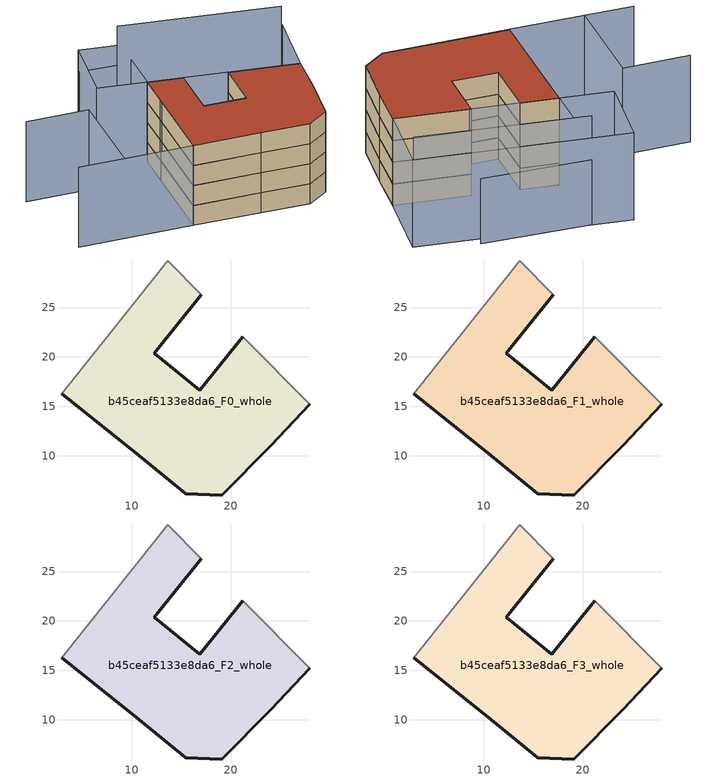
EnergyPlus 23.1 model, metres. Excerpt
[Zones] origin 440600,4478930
b45ceaf5133e8da6_F0_whole
 floor ground (EU_floor_Construction): 24.04,11 27.99,15.23 21.21,22.04 16.83,16.65 12.25,20.35 17.03,26.29 13.62,29.7 10.51,25.77 2.89,16.29 10.19,10.45 15.45,6.17 19.07,6.05 z0
 wall outside (EU_wall_Construction): 17.03,26.29 12.25,20.35 16.83,16.65 21.21,22.04 / 27.99,15.23 24.04,11 19.07,6.05 15.45,6.17 10.19,10.45 2.89,16.29 z0:3
 wall adiabatic (EU_wall_Construction): 21.21,22.04 27.99,15.23 / 2.89,16.29 10.51,25.77 13.62,29.7 17.03,26.29 z0:3
b45ceaf5133e8da6_F1_whole
 floor to b45ceaf5133e8da6_F0_whole (EU_floor_Construction): 24.04,11 27.99,15.23 21.21,22.04 16.83,16.65 12.25,20.35 17.03,26.29 13.62,29.7 10.5,25.77 2.89,16.29 10.19,10.45 15.45,6.17 19.06,6.05 z3
 wall outside (EU_wall_Construction): 17.03,26.29 12.25,20.35 16.83,16.65 21.21,22.04 / 27.99,15.23 24.04,11 19.07,6.05 15.45,6.17 10.19,10.45 2.89,16.29 z3:6
 wall adiabatic (EU_wall_Construction): 21.21,22.04 27.99,15.23 / 2.89,16.29 10.51,25.77 13.62,29.7 17.03,26.29 z3:6
b45ceaf5133e8da6_F2_whole
 floor to b45ceaf5133e8da6_F1_whole (EU_floor_Construction): 24.04,11 27.99,15.23 21.21,22.04 16.83,16.65 12.25,20.35 17.03,26.29 13.62,29.7 10.5,25.77 2.89,16.29 10.19,10.45 15.45,6.17 19.06,6.05 z6
 wall outside (EU_wall_Construction): 17.03,26.29 12.25,20.35 16.83,16.65 21.21,22.04 / 27.99,15.23 24.04,11 19.07,6.05 15.45,6.17 10.19,10.45 2.89,16.29 z6:9
 wall adiabatic (EU_wall_Construction): 21.21,22.04 27.99,15.23 / 2.89,16.29 10.51,25.77 13.62,29.7 17.03,26.29 z6:9
b45ceaf5133e8da6_F3_whole
 floor to b45ceaf5133e8da6_F2_whole (EU_floor_Construction): 24.04,11 27.99,15.23 21.21,22.04 16.83,16.65 12.25,20.35 17.03,26.29 13.62,29.7 10.5,25.77 2.89,16.29 10.19,10.45 15.45,6.17 19.06,6.05 z9
 wall outside (EU_wall_Construction): 17.03,26.29 12.25,20.35 16.83,16.65 21.21,22.04 / 27.99,15.23 24.04,11 19.07,6.05 15.45,6.17 10.19,10.45 2.89,16.29 z9:12
 wall adiabatic (EU_wall_Construction): 21.21,22.04 27.99,15.23 / 2.89,16.29 10.51,25.77 13.62,29.7 17.03,26.29 z9:12
 roof outside (EU_roof_Construction): 21.21,22.04 27.99,15.23 24.04,11 19.07,6.05 15.45,6.17 10.19,10.45 2.89,16.29 10.51,25.77 13.62,29.7 17.03,26.29 12.25,20.35 16.83,16.65 z12
shading: -3.06,37.85 3.67,32.52 / 3.67,32.52 -4.49,22.23 / 17.37,34.36 2.91,16.27 / 2.91,16.27 -9.41,26.11 / 27.97,15.22 8.89,34.46 / 8.89,34.46 15.95,41.47 / 15.95,41.47 35.04,22.23 / 35.04,22.23 27.97,15.22 z0:12; 34.78,22.18 19.45,37.72 z0:15; 30.19,28.77 15.67,41.14 z0:9
[Building]
EU S2 Campaign: North Axis=0; Terrain=City; Solar Distribution=FullExterior
[Site:Location]
Madrid: Latitude=40.5; Longitude=-3.5; Time Zone=1; Elevation=609
[SizingPeriod:WeatherFileDays]
AnnualSizingPeriod: Begin Month=1; Begin Day of Month=1; End Month=12; End Day of Month=31; Day of Week for Start Day=Monday; Use Weather File Daylight Saving Period=No; Use Weather File Rain and Snow Indicators=No
[MATERIAL]
EU_InternalMass_Material: Roughness=MediumRough; Thickness=0.1; Conductivity=1; Density=1800; Specific Heat=900; Thermal Absorptance=0.9; Solar Absorptance=0.7; Visible Absorptance=0.7
[MATERIAL:NOMASS] Roughness=MediumRough; Thermal Absorptance=0.9; Solar Absorptance=0.7; Visible Absorptance=0.7
Name | Thermal Resistance
EU_wall_NoMass | 0.459673
EU_roof_NoMass | 0.495815
EU_floor_NoMass | 0.788942
[CONSTRUCTION]
EU_wall_Construction: EU_wall_NoMass
EU_roof_Construction: EU_roof_NoMass
EU_floor_Construction: EU_floor_NoMass
EU_InternalMass_Construction: EU_InternalMass_Material
[ZONE] Type=1; Multiplier=1; Ceiling Height=autocalculate; Volume=806.216; Floor Area=autocalculate; Part of Total Floor Area=Yes
b45ceaf5133e8da6_F0_whole; b45ceaf5133e8da6_F1_whole; b45ceaf5133e8da6_F2_whole; b45ceaf5133e8da6_F3_whole
[INTERNALMASS] Construction=EU_InternalMass_Construction; Surface Area=268.741
Name | Zone or ZoneList
b45ceaf5133e8da6_F0_whole_EU_InternalMass | b45ceaf5133e8da6_F0_whole
b45ceaf5133e8da6_F1_whole_EU_InternalMass | b45ceaf5133e8da6_F1_whole
b45ceaf5133e8da6_F2_whole_EU_InternalMass | b45ceaf5133e8da6_F2_whole
b45ceaf5133e8da6_F3_whole_EU_InternalMass | b45ceaf5133e8da6_F3_whole
[OTHEREQUIPMENT] Fuel Type=Electricity; Design Level Calculation Method=Watts/Area; Power per Zone Floor Area=1; Fraction Latent=0; Fraction Radiant=0; Fraction Lost=0; Carbon Dioxide Generation Rate=0; EndUse Subcategory=EU_Step8_InternalGains
Name | Zone or ZoneList or Space or SpaceList | Schedule
EU_Step8_InternalGain_b45ceaf5133e8da6_F0_whole_f000 | b45ceaf5133e8da6_F0_whole | EU_Step8_GainSchedule_b45ceaf5133e8da6_F0_whole_f000
EU_Step8_InternalGain_b45ceaf5133e8da6_F1_whole_f000 | b45ceaf5133e8da6_F1_whole | EU_Step8_GainSchedule_b45ceaf5133e8da6_F1_whole_f000
EU_Step8_InternalGain_b45ceaf5133e8da6_F2_whole_f000 | b45ceaf5133e8da6_F2_whole | EU_Step8_GainSchedule_b45ceaf5133e8da6_F2_whole_f000
EU_Step8_InternalGain_b45ceaf5133e8da6_F3_whole_f000 | b45ceaf5133e8da6_F3_whole | EU_Step8_GainSchedule_b45ceaf5133e8da6_F3_whole_f000
[ZONEVENTILATION:DESIGNFLOWRATE] Schedule=EU_AlwaysOn; Design Flow Rate Calculation Method=AirChanges/Hour; Air Changes per Hour=0.719161; Ventilation Type=Natural; Fan Pressure Rise=0; Fan Total Efficiency=1; Constant Term Coefficient=1; Temperature Term Coefficient=0; Velocity Term Coefficient=0; Velocity Squared Term Coefficient=0; Minimum Indoor Temperature=-100; Maximum Indoor Temperature=100; Delta Temperature=-100; Minimum Outdoor Temperature=-100; Maximum Outdoor Temperature=100; Maximum Wind Speed=40
Name | Zone or ZoneList or Space or SpaceList
EU_ConstantAir_b45ceaf5133e8da6_F0_whole | b45ceaf5133e8da6_F0_whole
EU_ConstantAir_b45ceaf5133e8da6_F1_whole | b45ceaf5133e8da6_F1_whole
EU_ConstantAir_b45ceaf5133e8da6_F2_whole | b45ceaf5133e8da6_F2_whole
EU_ConstantAir_b45ceaf5133e8da6_F3_whole | b45ceaf5133e8da6_F3_whole
[HVACTEMPLATE:THERMOSTAT] Constant Heating Setpoint=20; Constant Cooling Setpoint=50
EU_HeatOnly_b45ceaf5133e8da6_F0_whole; EU_HeatOnly_b45ceaf5133e8da6_F1_whole; EU_HeatOnly_b45ceaf5133e8da6_F2_whole; EU_HeatOnly_b45ceaf5133e8da6_F3_whole
[HVACTEMPLATE:ZONE:IDEALLOADSAIRSYSTEM] System Availability Schedule=EU_AlwaysOn; Maximum Heating Supply Air Temperature=50; Minimum Cooling Supply Air Temperature=13; Maximum Heating Supply Air Humidity Ratio=0.0156; Minimum Cooling Supply Air Humidity Ratio=0.0077; Heating Limit=NoLimit; Cooling Limit=NoLimit; Heating Availability Schedule=EU_AlwaysOn; Cooling Availability Schedule=EU_CoolingOff; Dehumidification Control Type=ConstantSensibleHeatRatio; Cooling Sensible Heat Ratio=0.7; Dehumidification Setpoint=60; Humidification Control Type=None; Humidification Setpoint=30; Outdoor Air Method=None; Outdoor Air Flow Rate per Person=0.00944; Outdoor Air Flow Rate per Zone Floor Area=0; Outdoor Air Flow Rate per Zone=0; Demand Controlled Ventilation Type=None; Outdoor Air Economizer Type=NoEconomizer; Heat Recovery Type=None; Sensible Heat Recovery Effectiveness=0.7; Latent Heat Recovery Effectiveness=0.65
Name | Template Thermostat
b45ceaf5133e8da6_F0_whole | EU_HeatOnly_b45ceaf5133e8da6_F0_whole
b45ceaf5133e8da6_F1_whole | EU_HeatOnly_b45ceaf5133e8da6_F1_whole
b45ceaf5133e8da6_F2_whole | EU_HeatOnly_b45ceaf5133e8da6_F2_whole
b45ceaf5133e8da6_F3_whole | EU_HeatOnly_b45ceaf5133e8da6_F3_whole
[SIZING:ZONE] Zone Cooling Design Supply Air Temperature Input Method=SupplyAirTemperature; Zone Cooling Design Supply Air Temperature=13; Zone Heating Design Supply Air Temperature Input Method=SupplyAirTemperature; Zone Heating Design Supply Air Temperature=50; Zone Cooling Design Supply Air Humidity Ratio=0.008; Zone Heating Design Supply Air Humidity Ratio=0.008; Cooling Design Air Flow Method=DesignDay; Cooling Design Air Flow Rate=0; Cooling Minimum Air Flow per Zone Floor Area=0.000762; Cooling Minimum Air Flow=0; Cooling Minimum Air Flow Fraction=0.2; Heating Design Air Flow Method=DesignDay; Heating Design Air Flow Rate=0; Heating Maximum Air Flow per Zone Floor Area=0.002032; Heating Maximum Air Flow=0.141576; Heating Maximum Air Flow Fraction=0.3; Account for Dedicated Outdoor Air System=No; Dedicated Outdoor Air System Control Strategy=NeutralSupplyAir; Dedicated Outdoor Air Low Setpoint Temperature for Design=autosize; Dedicated Outdoor Air High Setpoint Temperature for Design=autosize; Zone Load Sizing Method=Sensible Load Only No Latent Load; Zone Latent Cooling Design Supply Air Humidity Ratio Input Method=HumidityRatioDifference; Zone Cooling Design Supply Air Humidity Ratio Difference=0.005; Zone Latent Heating Design Supply Air Humidity Ratio Input Method=HumidityRatioDifference; Zone Humidification Design Supply Air Humidity Ratio Difference=0.005
b45ceaf5133e8da6_F0_whole; b45ceaf5133e8da6_F1_whole; b45ceaf5133e8da6_F2_whole; b45ceaf5133e8da6_F3_whole
[SCHEDULE:CONSTANT]
Name | Hourly Value
EU_AlwaysOn | 1
EU_CoolingOff | 0
[SCHEDULE:FILE] Column Number=1; Rows to Skip at Top=0; Number of Hours of Data=8760; Column Separator=Comma; Interpolate to Timestep=No; Minutes per Item=60; Adjust Schedule for Daylight Savings=Yes
Name | File
EU_Step8_GainSchedule_b45ceaf5133e8da6_F0_whole_f000 | ../../schedules/b45ceaf5133e8da6/b45ceaf5133e8da6_F0_whole_f000_gain.csv
EU_Step8_GainSchedule_b45ceaf5133e8da6_F1_whole_f000 | ../../schedules/b45ceaf5133e8da6/b45ceaf5133e8da6_F1_whole_f000_gain.csv
EU_Step8_GainSchedule_b45ceaf5133e8da6_F2_whole_f000 | ../../schedules/b45ceaf5133e8da6/b45ceaf5133e8da6_F2_whole_f000_gain.csv
EU_Step8_GainSchedule_b45ceaf5133e8da6_F3_whole_f000 | ../../schedules/b45ceaf5133e8da6/b45ceaf5133e8da6_F3_whole_f000_gain.csv
